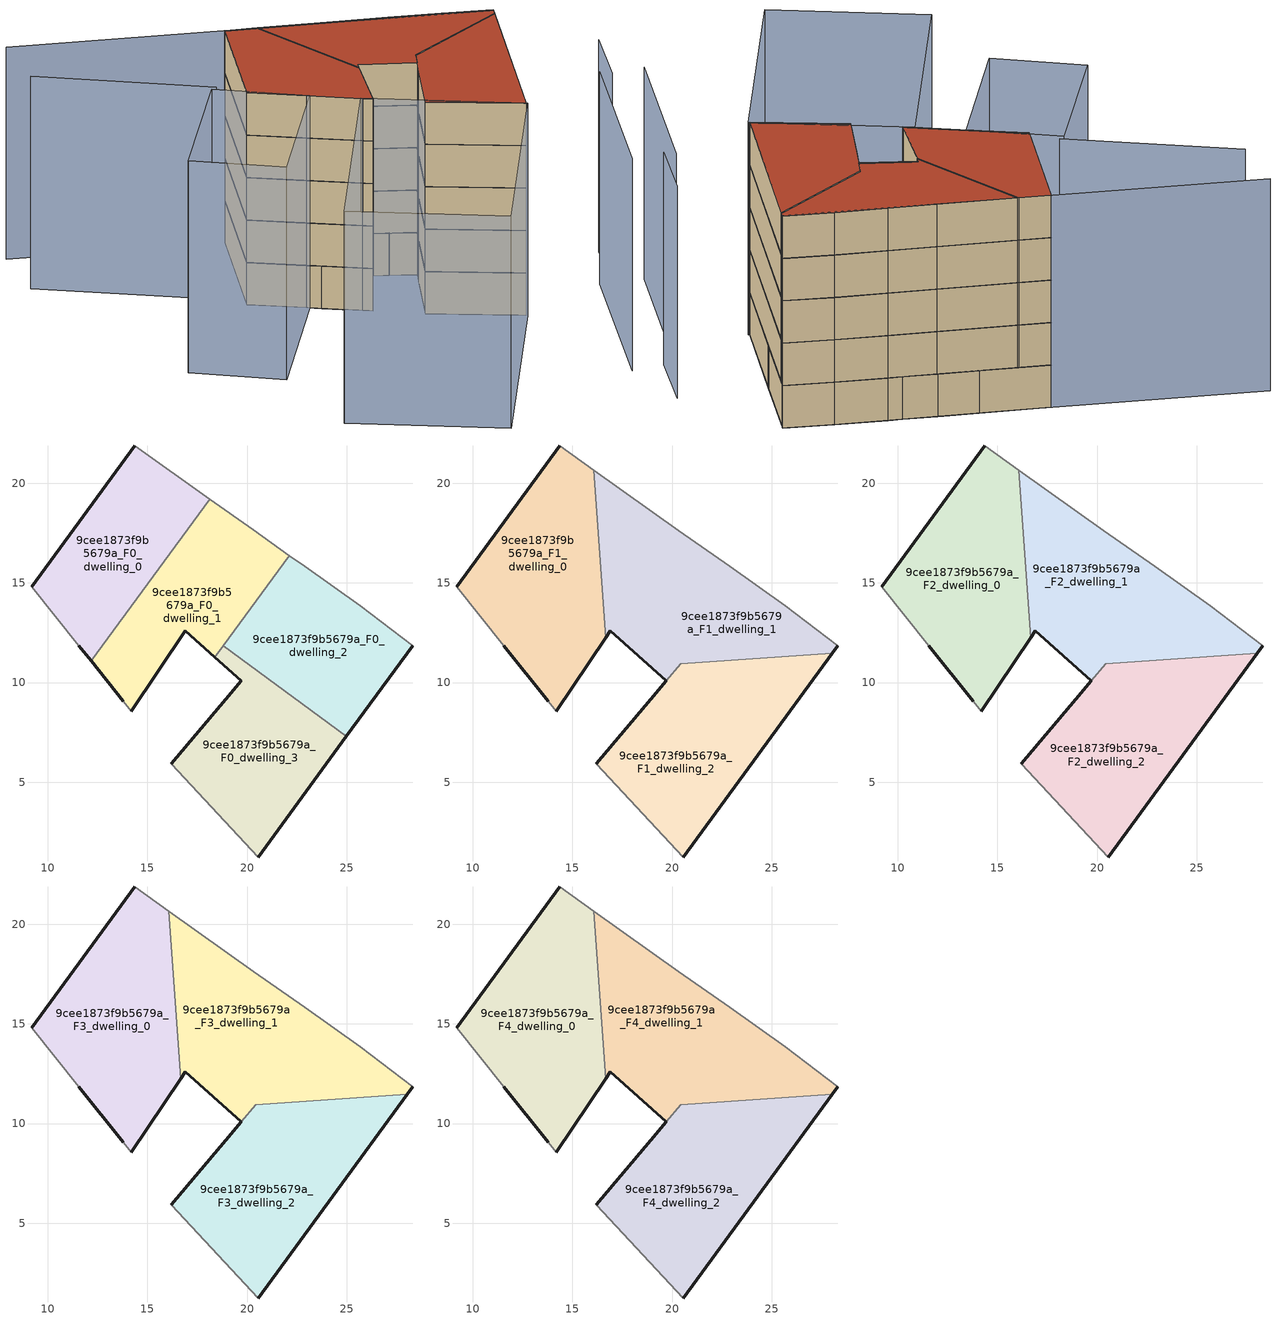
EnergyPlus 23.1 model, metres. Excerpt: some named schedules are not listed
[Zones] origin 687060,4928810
9cee1873f9b5679a_F0_dwelling_0
 floor ground (EU_floor_Construction): 12.18,11.08 18.12,19.19 14.36,21.86 9.19,14.81 11.56,11.85 z0
 wall outside (EU_wall_Construction): 12.18,11.08 11.56,11.85 / 9.19,14.81 14.36,21.86 z0:3
 wall to 9cee1873f9b5679a_F0_dwelling_1 (EU_wall_Construction): 18.12,19.19 12.18,11.08 z0:3
 wall adiabatic (EU_wall_Construction): 11.56,11.85 9.19,14.81 / 14.36,21.86 18.12,19.19 z0:3
9cee1873f9b5679a_F0_dwelling_1
 floor ground (EU_floor_Construction): 18.39,11.28 22.12,16.37 20.3,17.65 18.12,19.19 12.18,11.08 13.79,9.06 14.19,8.55 16.91,12.6 z0
 wall outside (EU_wall_Construction): 18.39,11.28 16.91,12.6 14.19,8.55 / 13.79,9.06 12.18,11.08 z0:3
 wall adiabatic (EU_wall_Construction): 14.19,8.55 13.79,9.06 / 18.12,19.19 20.3,17.65 22.12,16.37 z0:3
 wall to 9cee1873f9b5679a_F0_dwelling_2 (EU_wall_Construction): 22.12,16.37 18.8,11.84 z0:3
 wall to 9cee1873f9b5679a_F0_dwelling_3 (EU_wall_Construction): 18.8,11.84 18.39,11.28 z0:3
9cee1873f9b5679a_F0_dwelling_2
 floor ground (EU_floor_Construction): 24.98,7.3 28.31,11.85 25.67,13.84 22.89,15.82 22.12,16.37 18.8,11.84 z0
 wall outside (EU_wall_Construction): 28.31,11.85 24.98,7.3 z0:3
 wall adiabatic (EU_wall_Construction): 22.12,16.37 22.89,15.82 25.67,13.84 28.31,11.85 z0:3
 wall to 9cee1873f9b5679a_F0_dwelling_3 (EU_wall_Construction): 24.98,7.3 18.8,11.84 z0:3
9cee1873f9b5679a_F0_dwelling_3
 floor ground (EU_floor_Construction): 20.55,1.25 24.98,7.3 18.8,11.84 18.39,11.28 19.7,10.09 18.92,9.16 16.2,5.92 z0
 wall outside (EU_wall_Construction): 16.2,5.92 18.92,9.16 19.7,10.09 18.39,11.28 / 24.98,7.3 20.55,1.25 z0:3
 wall adiabatic (EU_wall_Construction): 20.55,1.25 16.2,5.92 z0:3
9cee1873f9b5679a_F1_dwelling_0
 floor to 9cee1873f9b5679a_F0_dwelling_0 (EU_floor_Construction): 12.18,11.08 16.35,16.78 16.08,20.64 14.36,21.86 9.19,14.81 11.56,11.85 z3
 floor to 9cee1873f9b5679a_F0_dwelling_1 (EU_floor_Construction): 14.19,8.55 16.67,12.25 16.35,16.78 12.18,11.08 13.79,9.06 z3
 wall outside (EU_wall_Construction): 16.67,12.25 14.19,8.55 / 13.79,9.06 11.56,11.85 / 9.19,14.81 14.36,21.86 z3:6
 wall to 9cee1873f9b5679a_F1_dwelling_1 (EU_wall_Construction): 16.08,20.64 16.67,12.25 z3:6
 wall adiabatic (EU_wall_Construction): 14.19,8.55 13.79,9.06 / 11.56,11.85 9.19,14.81 / 14.36,21.86 16.08,20.64 z3:6
9cee1873f9b5679a_F1_dwelling_1
 floor to 9cee1873f9b5679a_F0_dwelling_1 (EU_floor_Construction): 18.39,11.28 22.12,16.36 20.34,17.62 20.32,17.63 20.3,17.65 18.12,19.19 16.35,16.78 16.67,12.25 16.91,12.6 z3
 floor to 9cee1873f9b5679a_F0_dwelling_0 (EU_floor_Construction): 16.35,16.78 18.12,19.19 16.08,20.64 z3
 floor to 9cee1873f9b5679a_F0_dwelling_2 (EU_floor_Construction): 28.03,11.47 28.31,11.85 25.67,13.84 22.89,15.82 22.12,16.36 18.8,11.84 20.27,10.76 20.42,10.93 z3
 floor to 9cee1873f9b5679a_F0_dwelling_3 (EU_floor_Construction): 19.7,10.09 20.27,10.76 18.8,11.84 18.39,11.28 z3
 wall outside (EU_wall_Construction): 28.31,11.85 28.03,11.47 / 19.7,10.09 16.91,12.6 16.67,12.25 z3:6
 wall adiabatic (EU_wall_Construction): 16.08,20.64 20.34,17.62 22.89,15.82 25.67,13.84 28.31,11.85 z3:6
 wall to 9cee1873f9b5679a_F1_dwelling_2 (EU_wall_Construction): 28.03,11.47 20.43,10.93 / 20.42,10.93 19.7,10.09 z3:6
9cee1873f9b5679a_F1_dwelling_2
 floor to 9cee1873f9b5679a_F0_dwelling_2 (EU_floor_Construction): 24.98,7.3 28.03,11.47 20.42,10.93 20.27,10.76 z3
 floor to 9cee1873f9b5679a_F0_dwelling_3 (EU_floor_Construction): 20.55,1.25 24.98,7.3 20.27,10.76 18.92,9.16 16.2,5.92 z3
 wall outside (EU_wall_Construction): 16.2,5.92 18.92,9.16 19.71,10.09 / 28.03,11.47 20.55,1.25 z3:6
 wall adiabatic (EU_wall_Construction): 20.55,1.25 16.2,5.92 z3:6
9cee1873f9b5679a_F2_dwelling_0
 floor to 9cee1873f9b5679a_F1_dwelling_0 (EU_floor_Construction): 14.19,8.55 16.67,12.25 16.08,20.64 14.36,21.86 9.19,14.81 11.56,11.85 13.79,9.06 z6
 wall outside (EU_wall_Construction): 16.67,12.25 14.19,8.55 / 13.79,9.06 11.56,11.85 / 9.19,14.81 14.36,21.86 z6:9
 wall to 9cee1873f9b5679a_F2_dwelling_1 (EU_wall_Construction): 16.08,20.64 16.67,12.25 z6:9
 wall adiabatic (EU_wall_Construction): 14.19,8.55 13.79,9.06 / 11.56,11.85 9.19,14.81 / 14.36,21.86 16.08,20.64 z6:9
9cee1873f9b5679a_F2_dwelling_1
 floor to 9cee1873f9b5679a_F1_dwelling_1 (EU_floor_Construction): 28.03,11.47 28.31,11.85 25.67,13.84 22.89,15.82 20.34,17.62 16.08,20.64 16.67,12.25 16.91,12.6 19.7,10.09 20.42,10.93 z6
 wall outside (EU_wall_Construction): 28.31,11.85 28.03,11.47 / 19.7,10.09 16.91,12.6 16.67,12.25 z6:9
 wall adiabatic (EU_wall_Construction): 16.08,20.64 20.34,17.62 22.89,15.82 25.67,13.84 28.31,11.85 z6:9
 wall to 9cee1873f9b5679a_F2_dwelling_2 (EU_wall_Construction): 28.03,11.47 20.43,10.93 / 20.42,10.93 19.7,10.09 z6:9
9cee1873f9b5679a_F2_dwelling_2
 floor to 9cee1873f9b5679a_F1_dwelling_2 (EU_floor_Construction): 20.55,1.25 28.03,11.47 20.42,10.93 18.92,9.16 16.2,5.92 z6
 wall outside (EU_wall_Construction): 16.2,5.92 18.92,9.16 19.71,10.09 / 28.03,11.47 20.55,1.25 z6:9
 wall adiabatic (EU_wall_Construction): 20.55,1.25 16.2,5.92 z6:9
9cee1873f9b5679a_F3_dwelling_0
 floor to 9cee1873f9b5679a_F2_dwelling_0 (EU_floor_Construction): 14.19,8.55 16.67,12.25 16.08,20.64 14.36,21.86 9.19,14.81 11.56,11.85 13.79,9.06 z9
 wall outside (EU_wall_Construction): 16.67,12.25 14.19,8.55 / 13.79,9.06 11.56,11.85 / 9.19,14.81 14.36,21.86 z9:12
 wall to 9cee1873f9b5679a_F3_dwelling_1 (EU_wall_Construction): 16.08,20.64 16.67,12.25 z9:12
 wall adiabatic (EU_wall_Construction): 14.19,8.55 13.79,9.06 / 11.56,11.85 9.19,14.81 / 14.36,21.86 16.08,20.64 z9:12
9cee1873f9b5679a_F3_dwelling_1
 floor to 9cee1873f9b5679a_F2_dwelling_1 (EU_floor_Construction): 28.03,11.47 28.31,11.85 25.67,13.84 22.89,15.82 20.34,17.62 16.08,20.64 16.67,12.25 16.91,12.6 19.7,10.09 20.42,10.93 z9
 wall outside (EU_wall_Construction): 28.31,11.85 28.03,11.47 / 19.7,10.09 16.91,12.6 16.67,12.25 z9:12
 wall adiabatic (EU_wall_Construction): 16.08,20.64 20.34,17.62 22.89,15.82 25.67,13.84 28.31,11.85 z9:12
 wall to 9cee1873f9b5679a_F3_dwelling_2 (EU_wall_Construction): 28.03,11.47 20.43,10.93 / 20.42,10.93 19.7,10.09 z9:12
9cee1873f9b5679a_F3_dwelling_2
 floor to 9cee1873f9b5679a_F2_dwelling_2 (EU_floor_Construction): 20.55,1.25 28.03,11.47 20.42,10.93 18.92,9.16 16.2,5.92 z9
 wall outside (EU_wall_Construction): 16.2,5.92 18.92,9.16 19.71,10.09 / 28.03,11.47 20.55,1.25 z9:12
 wall adiabatic (EU_wall_Construction): 20.55,1.25 16.2,5.92 z9:12
9cee1873f9b5679a_F4_dwelling_0
 floor to 9cee1873f9b5679a_F3_dwelling_0 (EU_floor_Construction): 14.19,8.55 16.67,12.25 16.08,20.64 14.36,21.86 9.19,14.81 11.56,11.85 13.79,9.06 z12
 wall outside (EU_wall_Construction): 16.67,12.25 14.19,8.55 / 13.79,9.06 11.56,11.85 / 9.19,14.81 14.36,21.86 z12:15
 wall to 9cee1873f9b5679a_F4_dwelling_1 (EU_wall_Construction): 16.08,20.64 16.67,12.25 z12:15
 wall adiabatic (EU_wall_Construction): 14.19,8.55 13.79,9.06 / 11.56,11.85 9.19,14.81 / 14.36,21.86 16.08,20.64 z12:15
 roof outside (EU_roof_Construction): 16.08,20.64 16.67,12.25 14.19,8.55 13.79,9.06 11.56,11.85 9.19,14.81 14.36,21.86 z15
9cee1873f9b5679a_F4_dwelling_1
 floor to 9cee1873f9b5679a_F3_dwelling_1 (EU_floor_Construction): 28.03,11.47 28.31,11.85 25.67,13.84 22.89,15.82 20.34,17.62 16.08,20.64 16.67,12.25 16.91,12.6 19.7,10.09 20.42,10.93 z12
 wall outside (EU_wall_Construction): 28.31,11.85 28.03,11.47 / 19.7,10.09 16.91,12.6 16.67,12.25 z12:15
 wall adiabatic (EU_wall_Construction): 16.08,20.64 20.34,17.62 22.89,15.82 25.67,13.84 28.31,11.85 z12:15
 wall to 9cee1873f9b5679a_F4_dwelling_2 (EU_wall_Construction): 28.03,11.47 20.43,10.93 / 20.42,10.93 19.7,10.09 z12:15
 roof outside (EU_roof_Construction): 22.89,15.82 25.67,13.84 28.31,11.85 28.03,11.47 20.42,10.93 19.7,10.09 16.91,12.6 16.67,12.25 16.08,20.64 20.34,17.62 z15
9cee1873f9b5679a_F4_dwelling_2
 floor to 9cee1873f9b5679a_F3_dwelling_2 (EU_floor_Construction): 20.55,1.25 28.03,11.47 20.42,10.93 18.92,9.16 16.2,5.92 z12
 wall outside (EU_wall_Construction): 16.2,5.92 18.92,9.16 19.71,10.09 / 28.03,11.47 20.55,1.25 z12:15
 wall adiabatic (EU_wall_Construction): 20.55,1.25 16.2,5.92 z12:15
 roof outside (EU_roof_Construction): 28.03,11.47 20.55,1.25 16.2,5.92 18.92,9.16 20.43,10.93 z15
shading: 19.78,-8.84 26.89,1.03 / 27.28,0.33 30.04,4.22 / 1.27,26.08 8.42,16.73 / 28.27,11.79 3.07,30.05 / 13.7,9.16 20.6,1.19 / 20.6,1.19 8.78,-9.03 / 8.78,-9.03 1.89,-1.06 / 1.89,-1.06 13.7,9.16 / 3.64,5.78 -0.06,10.83 / -0.06,10.83 8,16.73 / 8,16.73 11.69,11.68 / 11.69,11.68 3.64,5.78 z0:15
[Building]
EU S2 Campaign: North Axis=0; Terrain=City; Solar Distribution=FullExterior
[Site:Location]
Bologna: Latitude=44.5; Longitude=11.25; Time Zone=1; Elevation=37
[SizingPeriod:WeatherFileDays]
AnnualSizingPeriod: Begin Month=1; Begin Day of Month=1; End Month=12; End Day of Month=31; Day of Week for Start Day=Monday; Use Weather File Daylight Saving Period=No; Use Weather File Rain and Snow Indicators=No
[MATERIAL]
EU_InternalMass_Material: Roughness=MediumRough; Thickness=0.1; Conductivity=1; Density=1800; Specific Heat=900; Thermal Absorptance=0.9; Solar Absorptance=0.7; Visible Absorptance=0.7
[MATERIAL:NOMASS] Roughness=MediumRough; Thermal Absorptance=0.9; Solar Absorptance=0.7; Visible Absorptance=0.7
Name | Thermal Resistance
EU_wall_NoMass | 0.905828
EU_roof_NoMass | 0.37593
EU_floor_NoMass | 0.67114
[CONSTRUCTION]
EU_wall_Construction: EU_wall_NoMass
EU_roof_Construction: EU_roof_NoMass
EU_floor_Construction: EU_floor_NoMass
EU_InternalMass_Construction: EU_InternalMass_Material
[ZONE] Type=1; Multiplier=1; Ceiling Height=autocalculate; Floor Area=autocalculate; Part of Total Floor Area=Yes
Name | Volume
9cee1873f9b5679a_F0_dwelling_0 | 129.934
9cee1873f9b5679a_F1_dwelling_0; 9cee1873f9b5679a_F2_dwelling_0; 9cee1873f9b5679a_F3_dwelling_0; 9cee1873f9b5679a_F4_dwelling_0 | 170.385
9cee1873f9b5679a_F0_dwelling_1 | 129.925
9cee1873f9b5679a_F1_dwelling_1; 9cee1873f9b5679a_F2_dwelling_1; 9cee1873f9b5679a_F3_dwelling_1; 9cee1873f9b5679a_F4_dwelling_1 | 176.49
9cee1873f9b5679a_F0_dwelling_2 | 129.927
9cee1873f9b5679a_F1_dwelling_2; 9cee1873f9b5679a_F2_dwelling_2; 9cee1873f9b5679a_F3_dwelling_2; 9cee1873f9b5679a_F4_dwelling_2 | 172.828
9cee1873f9b5679a_F0_dwelling_3 | 129.929
[INTERNALMASS] Construction=EU_InternalMass_Construction
Name | Zone or ZoneList | Surface Area
9cee1873f9b5679a_F0_dwelling_0_EU_InternalMass | 9cee1873f9b5679a_F0_dwelling_0 | 43.3111
9cee1873f9b5679a_F0_dwelling_1_EU_InternalMass | 9cee1873f9b5679a_F0_dwelling_1 | 43.3087
9cee1873f9b5679a_F0_dwelling_2_EU_InternalMass | 9cee1873f9b5679a_F0_dwelling_2 | 43.3088
9cee1873f9b5679a_F0_dwelling_3_EU_InternalMass | 9cee1873f9b5679a_F0_dwelling_3 | 43.3108
9cee1873f9b5679a_F1_dwelling_0_EU_InternalMass | 9cee1873f9b5679a_F1_dwelling_0 | 56.7949
9cee1873f9b5679a_F1_dwelling_1_EU_InternalMass | 9cee1873f9b5679a_F1_dwelling_1 | 58.8305
9cee1873f9b5679a_F1_dwelling_2_EU_InternalMass | 9cee1873f9b5679a_F1_dwelling_2 | 57.6134
9cee1873f9b5679a_F2_dwelling_0_EU_InternalMass | 9cee1873f9b5679a_F2_dwelling_0 | 56.7949
9cee1873f9b5679a_F2_dwelling_1_EU_InternalMass | 9cee1873f9b5679a_F2_dwelling_1 | 58.8305
9cee1873f9b5679a_F2_dwelling_2_EU_InternalMass | 9cee1873f9b5679a_F2_dwelling_2 | 57.6134
9cee1873f9b5679a_F3_dwelling_0_EU_InternalMass | 9cee1873f9b5679a_F3_dwelling_0 | 56.7949
9cee1873f9b5679a_F3_dwelling_1_EU_InternalMass | 9cee1873f9b5679a_F3_dwelling_1 | 58.8305
9cee1873f9b5679a_F3_dwelling_2_EU_InternalMass | 9cee1873f9b5679a_F3_dwelling_2 | 57.6134
9cee1873f9b5679a_F4_dwelling_0_EU_InternalMass | 9cee1873f9b5679a_F4_dwelling_0 | 56.7949
9cee1873f9b5679a_F4_dwelling_1_EU_InternalMass | 9cee1873f9b5679a_F4_dwelling_1 | 58.8305
9cee1873f9b5679a_F4_dwelling_2_EU_InternalMass | 9cee1873f9b5679a_F4_dwelling_2 | 57.6134
[OTHEREQUIPMENT] Fuel Type=Electricity; Design Level Calculation Method=Watts/Area; Power per Zone Floor Area=1; Fraction Latent=0; Fraction Radiant=0; Fraction Lost=0; Carbon Dioxide Generation Rate=0; EndUse Subcategory=EU_Step8_InternalGains
Name | Zone or ZoneList or Space or SpaceList | Schedule
EU_Step8_InternalGain_9cee1873f9b5679a_F0_dwelling_0_f000 | 9cee1873f9b5679a_F0_dwelling_0 | EU_Step8_GainSchedule_9cee1873f9b5679a_F0_dwelling_0_f000
EU_Step8_InternalGain_9cee1873f9b5679a_F0_dwelling_1_f000 | 9cee1873f9b5679a_F0_dwelling_1 | EU_Step8_GainSchedule_9cee1873f9b5679a_F0_dwelling_1_f000
EU_Step8_InternalGain_9cee1873f9b5679a_F0_dwelling_2_f000 | 9cee1873f9b5679a_F0_dwelling_2 | EU_Step8_GainSchedule_9cee1873f9b5679a_F0_dwelling_2_f000
EU_Step8_InternalGain_9cee1873f9b5679a_F0_dwelling_3_f000 | 9cee1873f9b5679a_F0_dwelling_3 | EU_Step8_GainSchedule_9cee1873f9b5679a_F0_dwelling_3_f000
EU_Step8_InternalGain_9cee1873f9b5679a_F1_dwelling_0_f000 | 9cee1873f9b5679a_F1_dwelling_0 | EU_Step8_GainSchedule_9cee1873f9b5679a_F1_dwelling_0_f000
EU_Step8_InternalGain_9cee1873f9b5679a_F1_dwelling_1_f000 | 9cee1873f9b5679a_F1_dwelling_1 | EU_Step8_GainSchedule_9cee1873f9b5679a_F1_dwelling_1_f000
EU_Step8_InternalGain_9cee1873f9b5679a_F1_dwelling_2_f000 | 9cee1873f9b5679a_F1_dwelling_2 | EU_Step8_GainSchedule_9cee1873f9b5679a_F1_dwelling_2_f000
EU_Step8_InternalGain_9cee1873f9b5679a_F2_dwelling_0_f000 | 9cee1873f9b5679a_F2_dwelling_0 | EU_Step8_GainSchedule_9cee1873f9b5679a_F2_dwelling_0_f000
EU_Step8_InternalGain_9cee1873f9b5679a_F2_dwelling_1_f000 | 9cee1873f9b5679a_F2_dwelling_1 | EU_Step8_GainSchedule_9cee1873f9b5679a_F2_dwelling_1_f000
EU_Step8_InternalGain_9cee1873f9b5679a_F2_dwelling_2_f000 | 9cee1873f9b5679a_F2_dwelling_2 | EU_Step8_GainSchedule_9cee1873f9b5679a_F2_dwelling_2_f000
EU_Step8_InternalGain_9cee1873f9b5679a_F3_dwelling_0_f000 | 9cee1873f9b5679a_F3_dwelling_0 | EU_Step8_GainSchedule_9cee1873f9b5679a_F3_dwelling_0_f000
EU_Step8_InternalGain_9cee1873f9b5679a_F3_dwelling_1_f000 | 9cee1873f9b5679a_F3_dwelling_1 | EU_Step8_GainSchedule_9cee1873f9b5679a_F3_dwelling_1_f000
EU_Step8_InternalGain_9cee1873f9b5679a_F3_dwelling_2_f000 | 9cee1873f9b5679a_F3_dwelling_2 | EU_Step8_GainSchedule_9cee1873f9b5679a_F3_dwelling_2_f000
EU_Step8_InternalGain_9cee1873f9b5679a_F4_dwelling_0_f000 | 9cee1873f9b5679a_F4_dwelling_0 | EU_Step8_GainSchedule_9cee1873f9b5679a_F4_dwelling_0_f000
EU_Step8_InternalGain_9cee1873f9b5679a_F4_dwelling_1_f000 | 9cee1873f9b5679a_F4_dwelling_1 | EU_Step8_GainSchedule_9cee1873f9b5679a_F4_dwelling_1_f000
EU_Step8_InternalGain_9cee1873f9b5679a_F4_dwelling_2_f000 | 9cee1873f9b5679a_F4_dwelling_2 | EU_Step8_GainSchedule_9cee1873f9b5679a_F4_dwelling_2_f000
[ZONEVENTILATION:DESIGNFLOWRATE] Schedule=EU_AlwaysOn; Design Flow Rate Calculation Method=AirChanges/Hour; Air Changes per Hour=0.73129; Ventilation Type=Natural; Fan Pressure Rise=0; Fan Total Efficiency=1; Constant Term Coefficient=1; Temperature Term Coefficient=0; Velocity Term Coefficient=0; Velocity Squared Term Coefficient=0; Minimum Indoor Temperature=-100; Maximum Indoor Temperature=100; Delta Temperature=-100; Minimum Outdoor Temperature=-100; Maximum Outdoor Temperature=100; Maximum Wind Speed=40
Name | Zone or ZoneList or Space or SpaceList
EU_ConstantAir_9cee1873f9b5679a_F0_dwelling_0 | 9cee1873f9b5679a_F0_dwelling_0
EU_ConstantAir_9cee1873f9b5679a_F0_dwelling_1 | 9cee1873f9b5679a_F0_dwelling_1
EU_ConstantAir_9cee1873f9b5679a_F0_dwelling_2 | 9cee1873f9b5679a_F0_dwelling_2
EU_ConstantAir_9cee1873f9b5679a_F0_dwelling_3 | 9cee1873f9b5679a_F0_dwelling_3
EU_ConstantAir_9cee1873f9b5679a_F1_dwelling_0 | 9cee1873f9b5679a_F1_dwelling_0
EU_ConstantAir_9cee1873f9b5679a_F1_dwelling_1 | 9cee1873f9b5679a_F1_dwelling_1
EU_ConstantAir_9cee1873f9b5679a_F1_dwelling_2 | 9cee1873f9b5679a_F1_dwelling_2
EU_ConstantAir_9cee1873f9b5679a_F2_dwelling_0 | 9cee1873f9b5679a_F2_dwelling_0
EU_ConstantAir_9cee1873f9b5679a_F2_dwelling_1 | 9cee1873f9b5679a_F2_dwelling_1
EU_ConstantAir_9cee1873f9b5679a_F2_dwelling_2 | 9cee1873f9b5679a_F2_dwelling_2
EU_ConstantAir_9cee1873f9b5679a_F3_dwelling_0 | 9cee1873f9b5679a_F3_dwelling_0
EU_ConstantAir_9cee1873f9b5679a_F3_dwelling_1 | 9cee1873f9b5679a_F3_dwelling_1
EU_ConstantAir_9cee1873f9b5679a_F3_dwelling_2 | 9cee1873f9b5679a_F3_dwelling_2
EU_ConstantAir_9cee1873f9b5679a_F4_dwelling_0 | 9cee1873f9b5679a_F4_dwelling_0
EU_ConstantAir_9cee1873f9b5679a_F4_dwelling_1 | 9cee1873f9b5679a_F4_dwelling_1
EU_ConstantAir_9cee1873f9b5679a_F4_dwelling_2 | 9cee1873f9b5679a_F4_dwelling_2
[HVACTEMPLATE:THERMOSTAT] Constant Heating Setpoint=20; Constant Cooling Setpoint=50
EU_HeatOnly_9cee1873f9b5679a_F0_dwelling_0; EU_HeatOnly_9cee1873f9b5679a_F0_dwelling_1; EU_HeatOnly_9cee1873f9b5679a_F0_dwelling_2; EU_HeatOnly_9cee1873f9b5679a_F0_dwelling_3; EU_HeatOnly_9cee1873f9b5679a_F1_dwelling_0; EU_HeatOnly_9cee1873f9b5679a_F1_dwelling_1; EU_HeatOnly_9cee1873f9b5679a_F1_dwelling_2; EU_HeatOnly_9cee1873f9b5679a_F2_dwelling_0; EU_HeatOnly_9cee1873f9b5679a_F2_dwelling_1; EU_HeatOnly_9cee1873f9b5679a_F2_dwelling_2; EU_HeatOnly_9cee1873f9b5679a_F3_dwelling_0; EU_HeatOnly_9cee1873f9b5679a_F3_dwelling_1; EU_HeatOnly_9cee1873f9b5679a_F3_dwelling_2
